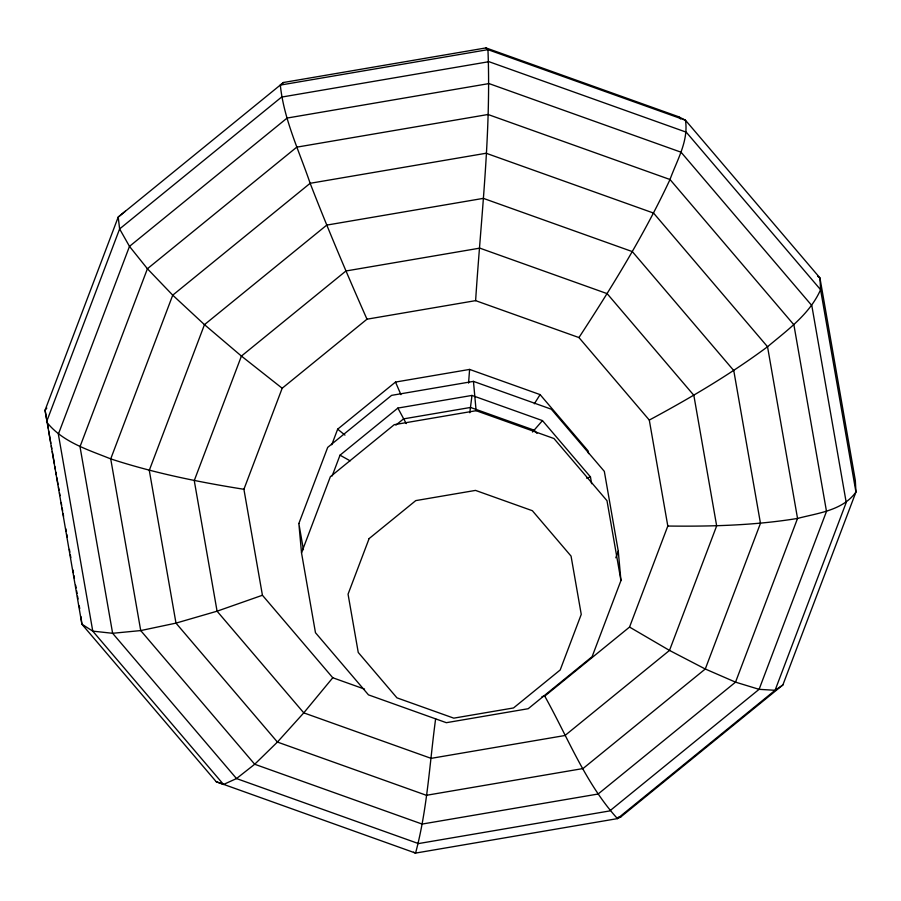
<?xml version="1.0" encoding="UTF-8"?>
<svg xmlns="http://www.w3.org/2000/svg" width="901" height="901" viewBox="0 0 901 901"><rect width="100%" height="100%" fill="white"/><g stroke="black" fill="none" stroke-linecap="round" stroke-linejoin="round"><path stroke-width="1.35" d="M468.554 383.105L469.601 369.421L395.505 382.069L337.661 429.169L331.748 444.779M541.974 696.597L544.733 696.124L629.54 627.073L667.81 526.038L649.294 420.069L578.949 337.56L475.615 300.641C481.01 217.141 491.27 133.393 487.948 49.645L485.988 47.911L283.443 82.498L118.211 217.073L45.05 410.214L81.901 624.213L216.229 781.73L223.516 784.467L236.512 778.565L254.701 764.251L277.418 742.064L303.772 712.86L332.773 677.755L364.567 689.107M435.634 718.773C429.574 763.552 427.333 809.323 415.564 853.089L216.229 781.73M591.642 483.713L590.448 476.888L542.458 420.609L471.978 395.426L469.804 412.748M332.773 677.755L262.428 595.257L243.912 489.288L282.182 388.241L366.989 319.191L475.615 300.641M298.85 523.526L327.694 447.38L391.597 395.359L473.453 381.382L551.311 409.2L604.323 471.369L618.277 551.221L620.947 580.548L592.115 656.683L528.2 708.715L446.344 722.692L368.486 694.874L315.474 632.705L301.52 552.854L298.85 523.526L303.423 549.689M301.52 552.854L330.363 476.708L394.266 424.675L476.122 410.698L553.98 438.528L606.992 500.697L620.947 580.548M332.142 475.987L340.026 455.174L397.882 408.074L471.978 395.426M615.8 557.787L618.277 551.221M413.525 852.233L415.564 853.089L617.455 818.615L620.935 816.813L782.868 684.974L855.95 492.036L855.331 480.458L819.933 277.902L685.458 120.216L678.656 116.758L485.988 47.911M534.338 403.794L540.093 394.604L469.601 369.421M578.949 337.56C612.184 286.631 644.215 234.688 670.006 179.513C676.831 160.491 688.736 141.153 685.458 120.216L487.948 49.645L280.324 85.088C283.826 119.326 299.211 151.019 310.147 183.297C327.919 229.079 347.11 274.287 366.989 319.191M46.829 408.108L45.05 410.214L47.212 422.614M542.458 420.609L532.514 432.03M280.324 85.088L283.443 82.498M125.295 211.239L118.211 217.073L119.619 228.933L129.485 246.378L147.415 268.746L172.733 295.168L204.471 324.653L241.423 356.075L282.182 388.241M395.922 425.103L403.547 418.886L470.547 407.455L534.27 430.216L536.985 433.404M782.868 684.974L775.085 690.29L617.455 818.615C585.413 783.318 567.799 737.345 544.733 696.124M649.294 420.069C690.177 398.096 730.238 374.444 767.539 346.739C787.395 330.104 809.762 314.089 820.586 289.705L819.933 277.902L817.691 276.28M262.428 595.257L217.073 611.193L175.988 623.12L140.725 630.576L112.625 633.29L92.769 631.139L81.901 624.213L80.932 616.588M586.607 478.149L590.448 476.888M618.165 817.286L620.935 816.813M667.81 526.038C711.171 526.556 754.678 525.441 797.543 518.435C817.984 513.029 842.683 510.63 855.95 492.036L820.586 289.705L686.258 132.177L488.961 61.685L281.562 97.094L119.619 228.933L46.537 421.871C62.304 442.064 87.904 449.667 110.722 458.891C154.094 473.07 198.896 482.103 243.912 489.288M340.026 455.174L350.129 460.839M629.54 627.073L669.499 650.421L705.28 669.004L735.531 682.147L759.104 689.333L775.085 690.29L846.219 502.488L811.801 305.529L681.043 152.201L488.995 83.579L287.115 118.054L129.485 246.378L58.351 434.181L92.769 631.139L223.516 784.467M337.661 429.169L344.97 435.104M678.656 116.758L680.48 118.898M540.093 394.604L588.083 450.883L588.556 453.608M406.25 423.594L397.882 408.074M395.505 382.069L400.922 394.661M47.697 425.373L48.181 428.133M48.665 430.881L50.828 443.281M51.312 446.04L51.796 448.799M52.269 451.559L54.443 463.959M54.927 466.707L55.4 469.466M55.885 472.225L56.369 474.973M56.853 477.733L58.058 484.625M58.531 487.385L59.015 490.133M59.5 492.892L59.984 495.651M61.189 502.533L61.662 505.292M62.146 508.051L62.631 510.799M63.115 513.559L63.588 516.318M65.762 528.718L66.246 531.477M66.719 534.225L67.203 536.985M69.377 549.385L69.85 552.144M70.334 554.892L70.819 557.651M72.981 570.051L73.465 572.811M73.95 575.57L74.434 578.318M75.628 585.211L76.112 587.97M76.596 590.718L77.081 593.477M77.554 596.237L78.038 598.996M79.243 605.877L79.727 608.637M473.453 381.382L476.122 410.698M147.415 268.746L80.009 446.682L112.625 633.29L236.512 778.565L418.469 843.584L609.752 810.923L759.104 689.333L826.499 511.396L793.882 324.788L670.006 179.513L488.038 114.495L296.756 147.156L147.415 268.746M172.733 295.168L110.722 458.891L140.725 630.576L254.701 764.251L422.13 824.066L598.118 794.018L735.531 682.147L797.543 518.435L767.539 346.739L653.552 213.064L486.135 153.249L310.147 183.297L172.733 295.168M204.471 324.653L149.284 470.345L175.988 623.12L277.418 742.064L426.398 795.301L583.003 768.553L705.28 669.004L760.467 523.323L733.763 370.548L632.333 251.604L483.353 198.366L326.748 225.104L204.471 324.653M241.423 356.075L194.256 480.605L217.073 611.193L303.772 712.86L431.117 758.36L564.972 735.509L669.499 650.421L716.667 525.891L693.838 395.302L607.139 293.636L479.805 248.135L345.939 270.987L241.423 356.075M369.117 538.584L348.056 594.164L358.249 652.459L396.947 697.847L453.789 718.153L513.536 707.949L560.197 669.972L581.246 614.381L571.054 556.097L532.356 510.709L475.514 490.403L415.766 500.607L369.117 538.584"/></g></svg>
